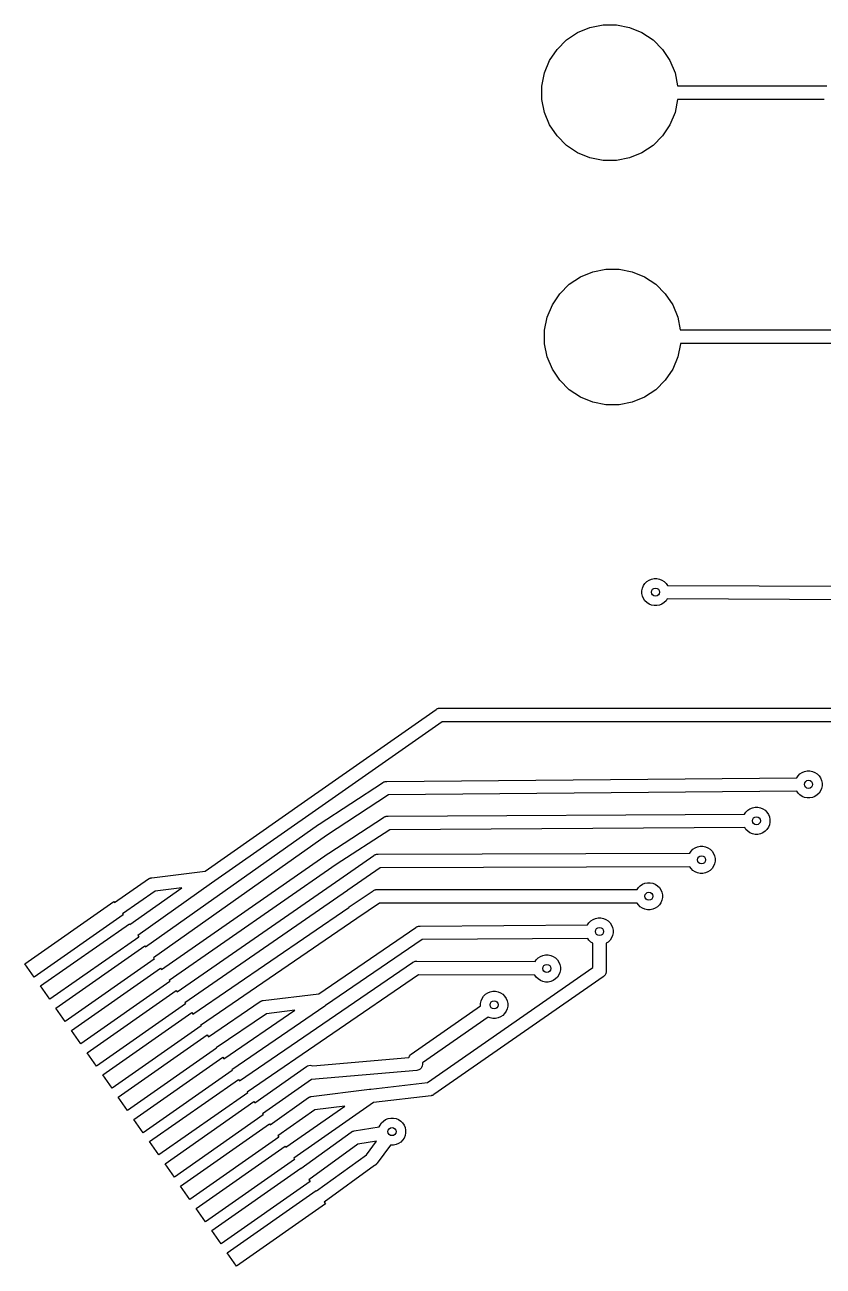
# Model space of a CAD drawing. Extents: x 3.53 to 7.52, y -4.86 to -3.59.
# Drawn here: x 3.53 to 4.109, y -4.863 to -3.963 of the extents above; entities that cross this region are included whole.
import ezdxf

# ---------------------------------------------------------------- set-up
doc = ezdxf.new("R2010")
doc.units = 0
doc.header["$MEASUREMENT"] = 0
doc.layers.add('BLACK', color=7, linetype='CONTINUOUS')

msp = doc.modelspace()

# ---------------------------------------------------------------- linework, layer by layer
at = {"layer": 'BLACK', "linetype": 'CONTINUOUS'}
for p, q in [((3.92257, -3.97359), (3.93063, -3.9682)), ((3.93063, -3.9682), (3.93958, -3.96449)), ((3.93958, -3.96449), (3.94909, -3.9626)), ((3.94909, -3.9626), (3.95878, -3.9626)), ((3.95878, -3.9626), (3.96829, -3.96449)), ((3.96829, -3.96449), (3.97725, -3.9682)), ((3.97725, -3.9682), (3.98531, -3.97359)), ((3.91571, -3.98044), (3.92257, -3.97359)), ((3.98531, -3.97359), (3.99216, -3.98044)), ((3.91033, -3.9885), (3.91571, -3.98044)), ((3.99216, -3.98044), (3.99755, -3.9885)), ((3.90662, -3.99746), (3.91033, -3.9885)), ((3.99755, -3.9885), (4.00126, -3.99746)), ((3.90472, -4.00696), (3.90662, -3.99746)), ((4.00126, -3.99746), (4.00313, -4.00689)), ((3.90472, -4.01666), (3.90472, -4.00696)), ((4.00313, -4.00689), (4.11118, -4.00689)), ((3.90662, -4.02617), (3.90472, -4.01666)), ((4.00313, -4.01673), (4.00126, -4.02617)), ((4.10938, -4.01673), (4.00313, -4.01673)), ((3.91033, -4.03512), (3.90662, -4.02617)), ((4.00126, -4.02617), (3.99755, -4.03512)), ((3.91571, -4.04318), (3.91033, -4.03512)), ((3.99755, -4.03512), (3.99216, -4.04318)), ((3.92257, -4.05004), (3.91571, -4.04318)), ((3.93063, -4.05542), (3.92257, -4.05004)), ((3.98531, -4.05004), (3.97725, -4.05542)), ((3.99216, -4.04318), (3.98531, -4.05004)), ((3.93958, -4.05913), (3.93063, -4.05542)), ((3.94909, -4.06102), (3.93958, -4.05913)), ((3.96829, -4.05913), (3.95878, -4.06102)), ((3.97725, -4.05542), (3.96829, -4.05913)), ((3.95878, -4.06102), (3.94909, -4.06102)), ((3.94155, -4.14166), (3.95106, -4.13976)), ((3.95106, -4.13976), (3.96075, -4.13976)), ((3.96075, -4.13976), (3.97026, -4.14166)), ((3.92453, -4.15075), (3.93259, -4.14536)), ((3.93259, -4.14536), (3.94155, -4.14166)), ((3.97026, -4.14166), (3.97922, -4.14536)), ((3.97922, -4.14536), (3.98728, -4.15075)), ((3.91229, -4.16567), (3.91768, -4.15761)), ((3.91768, -4.15761), (3.92453, -4.15075)), ((3.98728, -4.15075), (3.99413, -4.15761)), ((3.99413, -4.15761), (3.99952, -4.16567)), ((3.90858, -4.17462), (3.91229, -4.16567)), ((3.99952, -4.16567), (4.00323, -4.17462)), ((3.90669, -4.18413), (3.90858, -4.17462)), ((4.00323, -4.17462), (4.00504, -4.18373)), ((3.90669, -4.19382), (3.90669, -4.18413)), ((4.00504, -4.18373), (4.2472, -4.18373)), ((3.90858, -4.20333), (3.90669, -4.19382)), ((4.00512, -4.19382), (4.00323, -4.20333)), ((4.24585, -4.19357), (4.00512, -4.19357)), ((4.00512, -4.19357), (4.00512, -4.19382)), ((3.91229, -4.21229), (3.90858, -4.20333)), ((4.00323, -4.20333), (3.99952, -4.21229)), ((3.91768, -4.22035), (3.91229, -4.21229)), ((3.99952, -4.21229), (3.99413, -4.22035)), ((3.92453, -4.2272), (3.91768, -4.22035)), ((3.99413, -4.22035), (3.98728, -4.2272)), ((3.93259, -4.23259), (3.92453, -4.2272)), ((3.98728, -4.2272), (3.97922, -4.23259)), ((3.94155, -4.2363), (3.93259, -4.23259)), ((3.95106, -4.23819), (3.94155, -4.2363)), ((3.96075, -4.23819), (3.95106, -4.23819)), ((3.97026, -4.2363), (3.96075, -4.23819)), ((3.97922, -4.23259), (3.97026, -4.2363)), ((3.98081, -4.36629), (3.98242, -4.36522)), ((3.98242, -4.36522), (3.98421, -4.36447)), ((3.98421, -4.36447), (3.98612, -4.3641)), ((3.98612, -4.3641), (3.98805, -4.3641)), ((3.98805, -4.3641), (3.98996, -4.36447)), ((3.98996, -4.36447), (3.99175, -4.36522)), ((3.99175, -4.36522), (3.99336, -4.36629)), ((3.97724, -4.37297), (3.97762, -4.37107)), ((3.97724, -4.37491), (3.97724, -4.37297)), ((3.97762, -4.37107), (3.97836, -4.36928)), ((3.97836, -4.36928), (3.97944, -4.36766)), ((3.97944, -4.36766), (3.98081, -4.36629)), ((3.99336, -4.36629), (3.99473, -4.36766)), ((3.99473, -4.36766), (3.99566, -4.36906)), ((3.99566, -4.36906), (4.15435, -4.36987)), ((3.97762, -4.37681), (3.97724, -4.37491)), ((3.97836, -4.3786), (3.97762, -4.37681)), ((3.97944, -4.38021), (3.97836, -4.3786)), ((3.98081, -4.38158), (3.97944, -4.38021)), ((3.98242, -4.38266), (3.98081, -4.38158)), ((3.98421, -4.3834), (3.98242, -4.38266)), ((3.98612, -4.38378), (3.98421, -4.3834)), ((3.98996, -4.3834), (3.98805, -4.38378)), ((3.99175, -4.38266), (3.98996, -4.3834)), ((3.99336, -4.38158), (3.99175, -4.38266)), ((3.99473, -4.38021), (3.99336, -4.38158)), ((3.9956, -4.3789), (3.99473, -4.38021)), ((4.15572, -4.37972), (3.9956, -4.3789)), ((3.98805, -4.38378), (3.98612, -4.38378)), ((3.73258, -4.52586), (3.82796, -4.45907)), ((3.82796, -4.45907), (3.82819, -4.45888)), ((3.82819, -4.45888), (3.82857, -4.45868)), ((3.82857, -4.45868), (3.82895, -4.45847)), ((3.82895, -4.45847), (3.829, -4.45845)), ((3.829, -4.45845), (3.82905, -4.45842)), ((3.82905, -4.45842), (3.82946, -4.4583)), ((3.82946, -4.4583), (3.82987, -4.45816)), ((3.82987, -4.45816), (3.82992, -4.45816)), ((3.82992, -4.45816), (3.82997, -4.45814)), ((3.82997, -4.45814), (3.8304, -4.4581)), ((3.8304, -4.4581), (3.83083, -4.45805)), ((3.83083, -4.45805), (3.83113, -4.45807)), ((3.83113, -4.45807), (4.12365, -4.45807)), ((3.83249, -4.46791), (3.73822, -4.53392)), ((4.12501, -4.46791), (3.83249, -4.46791)), ((3.79237, -4.51122), (4.08943, -4.50854)), ((4.08943, -4.50854), (4.09039, -4.50711)), ((4.09039, -4.50711), (4.09176, -4.50574)), ((4.09176, -4.50574), (4.09337, -4.50466)), ((4.09337, -4.50466), (4.09516, -4.50392)), ((4.09516, -4.50392), (4.09706, -4.50354)), ((4.09706, -4.50354), (4.099, -4.50354)), ((4.099, -4.50354), (4.1009, -4.50392)), ((4.1009, -4.50392), (4.10269, -4.50466)), ((4.10269, -4.50466), (4.10431, -4.50574)), ((4.10431, -4.50574), (4.10568, -4.50711)), ((4.10568, -4.50711), (4.10675, -4.50872)), ((4.10675, -4.50872), (4.1075, -4.51051)), ((3.74325, -4.54215), (3.78919, -4.51218)), ((3.78919, -4.51218), (3.78934, -4.51206)), ((3.78934, -4.51206), (3.7896, -4.51192)), ((3.7896, -4.51192), (3.78964, -4.51189)), ((3.78964, -4.51189), (3.78981, -4.5118)), ((3.78981, -4.5118), (3.79019, -4.51159)), ((3.79019, -4.51159), (3.79024, -4.51158)), ((3.79024, -4.51158), (3.79028, -4.51155)), ((3.79028, -4.51155), (3.7907, -4.51143)), ((3.7907, -4.51143), (3.79112, -4.5113)), ((3.79112, -4.5113), (3.79117, -4.5113)), ((3.79117, -4.5113), (3.79121, -4.51128)), ((3.79121, -4.51128), (3.79165, -4.51124)), ((3.79165, -4.51124), (3.79184, -4.51122)), ((3.79184, -4.51122), (3.79189, -4.51122)), ((3.79189, -4.51122), (3.79218, -4.5112)), ((3.79218, -4.5112), (3.79237, -4.51122)), ((4.08953, -4.51838), (3.79361, -4.52105)), ((4.09039, -4.51966), (4.08953, -4.51838)), ((4.10675, -4.51805), (4.10568, -4.51966)), ((4.1075, -4.51626), (4.10675, -4.51805)), ((4.1075, -4.51051), (4.10787, -4.51242)), ((4.10787, -4.51436), (4.1075, -4.51626)), ((4.10787, -4.51242), (4.10787, -4.51436)), ((3.66056, -4.57628), (3.73258, -4.52586)), ((3.73258, -4.52586), (3.73258, -4.52586)), ((3.79361, -4.52105), (3.74858, -4.55043)), ((4.09176, -4.52103), (4.09039, -4.51966)), ((4.09337, -4.52211), (4.09176, -4.52103)), ((4.09516, -4.52285), (4.09337, -4.52211)), ((4.09706, -4.52323), (4.09516, -4.52285)), ((4.099, -4.52323), (4.09706, -4.52323)), ((4.1009, -4.52285), (4.099, -4.52323)), ((4.10269, -4.52211), (4.1009, -4.52285)), ((4.10431, -4.52103), (4.10269, -4.52211)), ((4.10568, -4.51966), (4.10431, -4.52103)), ((3.73822, -4.53392), (3.66523, -4.58503)), ((3.73822, -4.53392), (3.73822, -4.53392)), ((3.79107, -4.53675), (3.7915, -4.53662)), ((3.7915, -4.53662), (3.79192, -4.53649)), ((3.79192, -4.53649), (3.79196, -4.53649)), ((3.79196, -4.53649), (3.792, -4.53648)), ((3.792, -4.53648), (3.79245, -4.53644)), ((3.79245, -4.53644), (3.79264, -4.53642)), ((3.79264, -4.53642), (3.79269, -4.53642)), ((3.79269, -4.53642), (3.79297, -4.53639)), ((3.79297, -4.53639), (3.79317, -4.53642)), ((3.79317, -4.53642), (4.05165, -4.53489)), ((4.05165, -4.53489), (4.05259, -4.53349)), ((4.05259, -4.53349), (4.05396, -4.53212)), ((4.05396, -4.53212), (4.05557, -4.53104)), ((4.05557, -4.53104), (4.05737, -4.5303)), ((4.05737, -4.5303), (4.05927, -4.52992)), ((4.05927, -4.52992), (4.06121, -4.52992)), ((4.06121, -4.52992), (4.06311, -4.5303)), ((4.06311, -4.5303), (4.0649, -4.53104)), ((4.0649, -4.53104), (4.06651, -4.53212)), ((4.06651, -4.53212), (4.06788, -4.53349)), ((4.06788, -4.53349), (4.06896, -4.5351)), ((4.06896, -4.5351), (4.0697, -4.53689)), ((3.61741, -4.63117), (3.74285, -4.54242)), ((3.74285, -4.54242), (3.74292, -4.54237)), ((3.74292, -4.54237), (3.74304, -4.54229)), ((3.74304, -4.54229), (3.74317, -4.5422)), ((3.74317, -4.5422), (3.74325, -4.54215)), ((3.75025, -4.56327), (3.78999, -4.53737)), ((3.78999, -4.53737), (3.79014, -4.53724)), ((3.79014, -4.53724), (3.79039, -4.53711)), ((3.79039, -4.53711), (3.79043, -4.53708)), ((3.79043, -4.53708), (3.79061, -4.53699)), ((3.79061, -4.53699), (3.79099, -4.53678)), ((3.79099, -4.53678), (3.79104, -4.53677)), ((3.79104, -4.53677), (3.79107, -4.53675)), ((4.05172, -4.54474), (3.79439, -4.54625)), ((4.05259, -4.54604), (4.05172, -4.54474)), ((4.06896, -4.54443), (4.06788, -4.54604)), ((4.0697, -4.54263), (4.06896, -4.54443)), ((4.0697, -4.53689), (4.07008, -4.53879)), ((4.07008, -4.54073), (4.0697, -4.54263)), ((4.07008, -4.53879), (4.07008, -4.54073)), ((3.74858, -4.55043), (3.62305, -4.63923)), ((3.79439, -4.54625), (3.75555, -4.57156)), ((4.05396, -4.54741), (4.05259, -4.54604)), ((4.05557, -4.54849), (4.05396, -4.54741)), ((4.05737, -4.54923), (4.05557, -4.54849)), ((4.05927, -4.54961), (4.05737, -4.54923)), ((4.06121, -4.54961), (4.05927, -4.54961)), ((4.06311, -4.54923), (4.06121, -4.54961)), ((4.0649, -4.54849), (4.06311, -4.54923)), ((4.06651, -4.54741), (4.0649, -4.54849)), ((4.06788, -4.54604), (4.06651, -4.54741)), ((3.62889, -4.64757), (3.74985, -4.56354)), ((3.74985, -4.56354), (3.74991, -4.56349)), ((3.74991, -4.56349), (3.75005, -4.5634)), ((3.75005, -4.5634), (3.75019, -4.5633)), ((3.75019, -4.5633), (3.75025, -4.56327)), ((3.78601, -4.56398), (4.0119, -4.56322)), ((4.0119, -4.56322), (4.01283, -4.56184)), ((4.01283, -4.56184), (4.0142, -4.56047)), ((4.0142, -4.56047), (4.01581, -4.55939)), ((4.01581, -4.55939), (4.0176, -4.55865)), ((4.0176, -4.55865), (4.0195, -4.55827)), ((4.0195, -4.55827), (4.02144, -4.55827)), ((4.02144, -4.55827), (4.02334, -4.55865)), ((4.02334, -4.55865), (4.02513, -4.55939)), ((4.02513, -4.55939), (4.02675, -4.56047)), ((4.02675, -4.56047), (4.02812, -4.56184)), ((4.02812, -4.56184), (4.02919, -4.56345)), ((4.02919, -4.56345), (4.02994, -4.56524)), ((3.75555, -4.57156), (3.63454, -4.65564)), ((3.75834, -4.58207), (3.78285, -4.56498)), ((3.78285, -4.56498), (3.78307, -4.5648)), ((3.78307, -4.5648), (3.78346, -4.56458)), ((3.78346, -4.56458), (3.78384, -4.56437)), ((3.78384, -4.56437), (3.78388, -4.56436)), ((3.78388, -4.56436), (3.78392, -4.56434)), ((3.78392, -4.56434), (3.78434, -4.56421)), ((3.78434, -4.56421), (3.78476, -4.56407)), ((3.78476, -4.56407), (3.78481, -4.56406)), ((3.78481, -4.56406), (3.78485, -4.56405)), ((3.78485, -4.56405), (3.78529, -4.56401)), ((3.78529, -4.56401), (3.78573, -4.56395)), ((3.78573, -4.56395), (3.78601, -4.56398)), ((4.02994, -4.57098), (4.02919, -4.57277)), ((4.02994, -4.56524), (4.03031, -4.56714)), ((4.03031, -4.56908), (4.02994, -4.57098)), ((4.03031, -4.56714), (4.03031, -4.56908)), ((3.6196, -4.58197), (3.61998, -4.5817)), ((3.61998, -4.5817), (3.62021, -4.5816)), ((3.62021, -4.5816), (3.62044, -4.58147)), ((3.62044, -4.58147), (3.62065, -4.5814)), ((3.62065, -4.5814), (3.62086, -4.58131)), ((3.62086, -4.58131), (3.62111, -4.58125)), ((3.62111, -4.58125), (3.62136, -4.58117)), ((3.62136, -4.58117), (3.62182, -4.58112)), ((3.62182, -4.58112), (3.66056, -4.57628)), ((3.78738, -4.57381), (3.76415, -4.59002)), ((4.01194, -4.57306), (3.78738, -4.57381)), ((4.01283, -4.57438), (4.01194, -4.57306)), ((4.0142, -4.57576), (4.01283, -4.57438)), ((4.01581, -4.57683), (4.0142, -4.57576)), ((4.0176, -4.57757), (4.01581, -4.57683)), ((4.0195, -4.57795), (4.0176, -4.57757)), ((4.02144, -4.57795), (4.0195, -4.57795)), ((4.02334, -4.57757), (4.02144, -4.57795)), ((4.02513, -4.57683), (4.02334, -4.57757)), ((4.02675, -4.57576), (4.02513, -4.57683)), ((4.02812, -4.57438), (4.02675, -4.57576)), ((4.02919, -4.57277), (4.02812, -4.57438)), ((3.59498, -4.59914), (3.6196, -4.58197)), ((3.60607, -4.61498), (3.64361, -4.58832)), ((3.66523, -4.58503), (3.61172, -4.62305)), ((3.64361, -4.58832), (3.62424, -4.59073)), ((3.64023, -4.66377), (3.75834, -4.58207)), ((3.76376, -4.5903), (3.64587, -4.67183)), ((3.76395, -4.59016), (3.76376, -4.59029)), ((3.76376, -4.59029), (3.76376, -4.5903)), ((3.76414, -4.59003), (3.76395, -4.59016)), ((3.76415, -4.59002), (3.76414, -4.59003)), ((3.7651, -4.60229), (3.78249, -4.59054)), ((3.78249, -4.59054), (3.78269, -4.59038)), ((3.78269, -4.59038), (3.7831, -4.59015)), ((3.7831, -4.59015), (3.78352, -4.58993)), ((3.78352, -4.58993), (3.78353, -4.58993)), ((3.78353, -4.58993), (3.78354, -4.58992)), ((3.78354, -4.58992), (3.78399, -4.58978)), ((3.78399, -4.58978), (3.78444, -4.58964)), ((3.78444, -4.58964), (3.78446, -4.58964)), ((3.78446, -4.58964), (3.78447, -4.58964)), ((3.78447, -4.58964), (3.78494, -4.58959)), ((3.78494, -4.58959), (3.78541, -4.58954)), ((3.78541, -4.58954), (3.78566, -4.58957)), ((3.78566, -4.58957), (3.97373, -4.58957)), ((3.97373, -4.58957), (3.97464, -4.58821)), ((3.97464, -4.58821), (3.97601, -4.58684)), ((3.97601, -4.58684), (3.97762, -4.58577)), ((3.97762, -4.58577), (3.97941, -4.58502)), ((3.97941, -4.58502), (3.98131, -4.58465)), ((3.98131, -4.58465), (3.98325, -4.58465)), ((3.98325, -4.58465), (3.98515, -4.58502)), ((3.98515, -4.58502), (3.98695, -4.58577)), ((3.98695, -4.58577), (3.98856, -4.58684)), ((3.98856, -4.58684), (3.98993, -4.58821)), ((3.98993, -4.58821), (3.99101, -4.58983)), ((3.99101, -4.58983), (3.99175, -4.59162)), ((3.52987, -4.64344), (3.59437, -4.59827)), ((3.59437, -4.59827), (3.59498, -4.59914)), ((3.62424, -4.59073), (3.60062, -4.6072)), ((3.78694, -4.59941), (3.77044, -4.61056)), ((3.97373, -4.59941), (3.78694, -4.59941)), ((3.97464, -4.60076), (3.97373, -4.59941)), ((3.99101, -4.59915), (3.98993, -4.60076)), ((3.99175, -4.59736), (3.99101, -4.59915)), ((3.99175, -4.59162), (3.99213, -4.59352)), ((3.99213, -4.59546), (3.99175, -4.59736)), ((3.99213, -4.59352), (3.99213, -4.59546)), ((3.60115, -4.60795), (3.53665, -4.65311)), ((3.60062, -4.6072), (3.60115, -4.60795)), ((3.65162, -4.68003), (3.7647, -4.60256)), ((3.7647, -4.60256), (3.76472, -4.60255)), ((3.76472, -4.60255), (3.7649, -4.60242)), ((3.7649, -4.60242), (3.76509, -4.60229)), ((3.76509, -4.60229), (3.7651, -4.60229)), ((3.97601, -4.60213), (3.97464, -4.60076)), ((3.97762, -4.60321), (3.97601, -4.60213)), ((3.97941, -4.60395), (3.97762, -4.60321)), ((3.98131, -4.60433), (3.97941, -4.60395)), ((3.98325, -4.60433), (3.98131, -4.60433)), ((3.98515, -4.60395), (3.98325, -4.60433)), ((3.98695, -4.60321), (3.98515, -4.60395)), ((3.98856, -4.60213), (3.98695, -4.60321)), ((3.98993, -4.60076), (3.98856, -4.60213)), ((3.54116, -4.65956), (3.60566, -4.6144)), ((3.60566, -4.6144), (3.60607, -4.61498)), ((3.77044, -4.61056), (3.65727, -4.6881)), ((3.74312, -4.66515), (3.81334, -4.6171)), ((3.81334, -4.6171), (3.81353, -4.61694)), ((3.81353, -4.61694), (3.81395, -4.61671)), ((3.81395, -4.61671), (3.81436, -4.61648)), ((3.81436, -4.61648), (3.81437, -4.61648)), ((3.81437, -4.61648), (3.81438, -4.61648)), ((3.81438, -4.61648), (3.81483, -4.61634)), ((3.81483, -4.61634), (3.81529, -4.61619)), ((3.81529, -4.61619), (3.8153, -4.61619)), ((3.8153, -4.61619), (3.81531, -4.61619)), ((3.81531, -4.61619), (3.81578, -4.61614)), ((3.81578, -4.61614), (3.81625, -4.61609)), ((3.81625, -4.61609), (3.8165, -4.61611)), ((3.8165, -4.61611), (3.93787, -4.61522)), ((3.93787, -4.61522), (3.93881, -4.6138)), ((3.93881, -4.6138), (3.94018, -4.61243)), ((3.94018, -4.61243), (3.94179, -4.61136)), ((3.94179, -4.61136), (3.94359, -4.61061)), ((3.94359, -4.61061), (3.94549, -4.61024)), ((3.94549, -4.61024), (3.94743, -4.61024)), ((3.94743, -4.61024), (3.94933, -4.61061)), ((3.94933, -4.61061), (3.95112, -4.61136)), ((3.95112, -4.61136), (3.95273, -4.61243)), ((3.95273, -4.61243), (3.9541, -4.6138)), ((3.9541, -4.6138), (3.95518, -4.61542)), ((3.95518, -4.61542), (3.95592, -4.61721)), ((3.95592, -4.61721), (3.9563, -4.61911)), ((3.61244, -4.62407), (3.54794, -4.66924)), ((3.61172, -4.62305), (3.61244, -4.62407)), ((3.81785, -4.62594), (3.74789, -4.67381)), ((3.93795, -4.62506), (3.81785, -4.62594)), ((3.93881, -4.62635), (3.93795, -4.62506)), ((3.94018, -4.62772), (3.93881, -4.62635)), ((3.9541, -4.62635), (3.95273, -4.62772)), ((3.95518, -4.62474), (3.9541, -4.62635)), ((3.95592, -4.62295), (3.95518, -4.62474)), ((3.9563, -4.62105), (3.95592, -4.62295)), ((3.9563, -4.61911), (3.9563, -4.62105)), ((3.55245, -4.67569), (3.61695, -4.63052)), ((3.61695, -4.63052), (3.61741, -4.63117)), ((3.94154, -4.62863), (3.94018, -4.62772)), ((3.94154, -4.64625), (3.94154, -4.62863)), ((3.95273, -4.62772), (3.95138, -4.62863)), ((3.95138, -4.62863), (3.95138, -4.64853)), ((3.53665, -4.65311), (3.52987, -4.64344)), ((3.62373, -4.6402), (3.55923, -4.68536)), ((3.62305, -4.63923), (3.62373, -4.6402)), ((3.6855, -4.72842), (3.81089, -4.64257)), ((3.81089, -4.64257), (3.8111, -4.64239)), ((3.8111, -4.64239), (3.8115, -4.64218)), ((3.8115, -4.64218), (3.81189, -4.64196)), ((3.81189, -4.64196), (3.81193, -4.64195)), ((3.81193, -4.64195), (3.81196, -4.64194)), ((3.81196, -4.64194), (3.81239, -4.64181)), ((3.81239, -4.64181), (3.81282, -4.64167)), ((3.81282, -4.64167), (3.81285, -4.64167)), ((3.81285, -4.64167), (3.81289, -4.64166)), ((3.81289, -4.64166), (3.81333, -4.64162)), ((3.81333, -4.64162), (3.81378, -4.64157)), ((3.81378, -4.64157), (3.81406, -4.64159)), ((3.81406, -4.64159), (3.89974, -4.6419)), ((3.89974, -4.6419), (3.90062, -4.64058)), ((3.90062, -4.64058), (3.90199, -4.63921)), ((3.90199, -4.63921), (3.90361, -4.63813)), ((3.90361, -4.63813), (3.9054, -4.63739)), ((3.9054, -4.63739), (3.9073, -4.63701)), ((3.9073, -4.63701), (3.90924, -4.63701)), ((3.90924, -4.63701), (3.91114, -4.63739)), ((3.91114, -4.63739), (3.91293, -4.63813)), ((3.91293, -4.63813), (3.91454, -4.63921)), ((3.91454, -4.63921), (3.91591, -4.64058)), ((3.91591, -4.64058), (3.91699, -4.64219)), ((3.91699, -4.64219), (3.91773, -4.64398)), ((3.91773, -4.64398), (3.91811, -4.64588)), ((3.56374, -4.69181), (3.62824, -4.64665)), ((3.62824, -4.64665), (3.62889, -4.64757)), ((3.81535, -4.65144), (3.69114, -4.73648)), ((3.8997, -4.65174), (3.81535, -4.65144)), ((3.82182, -4.72951), (3.94154, -4.64625)), ((3.94903, -4.65302), (3.8264, -4.73831)), ((3.90062, -4.65312), (3.8997, -4.65174)), ((3.90199, -4.6545), (3.90062, -4.65312)), ((3.91591, -4.65312), (3.91454, -4.6545)), ((3.91699, -4.65151), (3.91591, -4.65312)), ((3.91773, -4.64972), (3.91699, -4.65151)), ((3.91811, -4.64782), (3.91773, -4.64972)), ((3.91811, -4.64588), (3.91811, -4.64782)), ((3.9492, -4.65293), (3.94903, -4.65302)), ((3.94943, -4.65275), (3.9492, -4.65293)), ((3.94946, -4.65272), (3.94943, -4.65275)), ((3.94962, -4.65259), (3.94946, -4.65272)), ((3.94995, -4.65232), (3.94962, -4.65259)), ((3.94998, -4.65228), (3.94995, -4.65232)), ((3.95002, -4.65225), (3.94998, -4.65228)), ((3.95029, -4.65191), (3.95002, -4.65225)), ((3.95057, -4.65157), (3.95029, -4.65191)), ((3.95059, -4.65153), (3.95057, -4.65157)), ((3.95062, -4.65149), (3.95059, -4.65153)), ((3.95082, -4.6511), (3.95062, -4.65149)), ((3.95103, -4.65071), (3.95082, -4.6511)), ((3.95104, -4.65067), (3.95103, -4.65071)), ((3.95106, -4.65063), (3.95104, -4.65067)), ((3.95118, -4.65021), (3.95106, -4.65063)), ((3.95131, -4.64978), (3.95118, -4.65021)), ((3.95132, -4.64969), (3.95131, -4.64974)), ((3.95131, -4.64974), (3.95131, -4.64978)), ((3.95136, -4.64926), (3.95132, -4.64969)), ((3.95138, -4.64906), (3.95136, -4.64926)), ((3.95138, -4.64853), (3.9514, -4.64873)), ((3.9514, -4.64873), (3.95138, -4.64901)), ((3.95138, -4.64901), (3.95138, -4.64906)), ((3.54794, -4.66924), (3.54116, -4.65956)), ((3.63502, -4.65632), (3.57052, -4.70149)), ((3.63454, -4.65564), (3.63502, -4.65632)), ((3.90361, -4.65557), (3.90199, -4.6545)), ((3.9054, -4.65631), (3.90361, -4.65557)), ((3.9073, -4.65669), (3.9054, -4.65631)), ((3.90924, -4.65669), (3.9073, -4.65669)), ((3.91114, -4.65631), (3.90924, -4.65669)), ((3.91293, -4.65557), (3.91114, -4.65631)), ((3.91454, -4.6545), (3.91293, -4.65557)), ((3.57503, -4.70794), (3.63953, -4.66277)), ((3.63953, -4.66277), (3.64023, -4.66377)), ((3.66302, -4.69632), (3.70052, -4.67091)), ((3.70052, -4.67091), (3.70088, -4.67065)), ((3.70088, -4.67065), (3.70114, -4.67054)), ((3.70114, -4.67054), (3.70139, -4.6704)), ((3.70139, -4.6704), (3.70159, -4.67034)), ((3.70159, -4.67034), (3.70177, -4.67026)), ((3.70177, -4.67026), (3.70205, -4.6702)), ((3.70205, -4.6702), (3.70232, -4.67012)), ((3.70232, -4.67012), (3.70276, -4.67007)), ((3.70276, -4.67007), (3.74312, -4.66515)), ((3.86024, -4.67226), (3.86061, -4.67036)), ((3.86061, -4.67036), (3.86136, -4.66857)), ((3.86136, -4.66857), (3.86243, -4.66695)), ((3.86243, -4.66695), (3.8638, -4.66558)), ((3.8638, -4.66558), (3.86542, -4.66451)), ((3.86542, -4.66451), (3.86721, -4.66376)), ((3.86721, -4.66376), (3.86911, -4.66339)), ((3.86911, -4.66339), (3.87105, -4.66339)), ((3.87105, -4.66339), (3.87295, -4.66376)), ((3.87295, -4.66376), (3.87474, -4.66451)), ((3.87474, -4.66451), (3.87635, -4.66558)), ((3.87635, -4.66558), (3.87772, -4.66695)), ((3.87772, -4.66695), (3.8788, -4.66857)), ((3.8788, -4.66857), (3.87954, -4.67036)), ((3.87954, -4.67036), (3.87992, -4.67226)), ((3.55923, -4.68536), (3.55245, -4.67569)), ((3.64631, -4.67245), (3.58181, -4.71761)), ((3.58632, -4.72406), (3.65083, -4.6789)), ((3.64587, -4.67183), (3.64631, -4.67245)), ((3.65083, -4.6789), (3.65162, -4.68003)), ((3.70509, -4.6797), (3.66867, -4.70438)), ((3.67421, -4.7123), (3.72549, -4.67721)), ((3.74732, -4.67421), (3.67986, -4.72036)), ((3.72549, -4.67721), (3.70509, -4.6797)), ((3.74734, -4.67419), (3.74732, -4.67421)), ((3.74771, -4.67393), (3.74734, -4.67419)), ((3.74789, -4.67381), (3.74771, -4.67393)), ((3.74789, -4.67381), (3.74789, -4.67381)), ((3.80997, -4.7091), (3.86024, -4.6739)), ((3.86024, -4.6739), (3.86024, -4.67226)), ((3.87772, -4.6795), (3.87635, -4.68087)), ((3.8788, -4.67789), (3.87772, -4.6795)), ((3.87954, -4.6761), (3.8788, -4.67789)), ((3.87992, -4.6742), (3.87954, -4.6761)), ((3.87992, -4.67226), (3.87992, -4.6742)), ((3.6576, -4.68857), (3.5931, -4.73374)), ((3.65727, -4.6881), (3.6576, -4.68857)), ((3.86572, -4.68208), (3.8182, -4.71535)), ((3.86721, -4.68269), (3.86572, -4.68208)), ((3.86911, -4.68307), (3.86721, -4.68269)), ((3.87105, -4.68307), (3.86911, -4.68307)), ((3.87295, -4.68269), (3.87105, -4.68307)), ((3.87474, -4.68195), (3.87295, -4.68269)), ((3.87635, -4.68087), (3.87474, -4.68195)), ((3.57052, -4.70149), (3.56374, -4.69181)), ((3.59762, -4.74019), (3.66212, -4.69502)), ((3.66212, -4.69502), (3.66302, -4.69632)), ((3.66889, -4.7047), (3.60439, -4.74986)), ((3.66867, -4.70438), (3.66889, -4.7047)), ((3.58181, -4.71761), (3.57503, -4.70794)), ((3.60891, -4.75631), (3.67341, -4.71115)), ((3.67341, -4.71115), (3.67421, -4.7123)), ((3.73872, -4.71751), (3.80832, -4.71142)), ((3.80832, -4.71142), (3.80838, -4.7112)), ((3.80838, -4.7112), (3.80882, -4.71034)), ((3.80882, -4.71034), (3.80942, -4.70957)), ((3.80942, -4.70957), (3.80997, -4.7091)), ((3.81822, -4.71647), (3.81802, -4.71741)), ((3.8182, -4.71535), (3.81823, -4.7155)), ((3.81823, -4.7155), (3.81822, -4.71647)), ((3.5931, -4.73374), (3.58632, -4.72406)), ((3.68018, -4.72082), (3.61568, -4.76599)), ((3.67986, -4.72036), (3.68018, -4.72082)), ((3.69655, -4.7442), (3.73415, -4.71788)), ((3.73415, -4.71788), (3.73479, -4.71752)), ((3.73479, -4.71752), (3.73571, -4.71722)), ((3.73571, -4.71722), (3.73667, -4.7171)), ((3.73667, -4.7171), (3.73764, -4.71718)), ((3.81398, -4.72081), (3.73758, -4.72749)), ((3.73764, -4.71718), (3.73857, -4.71744)), ((3.73857, -4.71744), (3.73872, -4.71751)), ((3.81469, -4.72068), (3.81398, -4.72081)), ((3.81559, -4.72031), (3.81469, -4.72068)), ((3.8164, -4.71978), (3.81559, -4.72031)), ((3.81709, -4.71911), (3.8164, -4.71978)), ((3.81764, -4.71831), (3.81709, -4.71911)), ((3.81802, -4.71741), (3.81764, -4.71831)), ((3.6202, -4.77244), (3.6847, -4.72727)), ((3.6847, -4.72727), (3.6855, -4.72842)), ((3.73758, -4.72749), (3.7022, -4.75227)), ((3.73741, -4.73977), (3.77976, -4.73446)), ((3.77976, -4.73446), (3.77977, -4.73446)), ((3.77977, -4.73446), (3.78002, -4.73443)), ((3.78002, -4.73443), (3.78003, -4.73442)), ((3.78003, -4.73442), (3.78025, -4.7344)), ((3.78025, -4.7344), (3.78047, -4.73437)), ((3.78047, -4.73437), (3.78048, -4.73437)), ((3.78048, -4.73437), (3.78073, -4.73434)), ((3.78073, -4.73434), (3.78074, -4.73434)), ((3.78074, -4.73434), (3.82182, -4.72951)), ((3.60439, -4.74986), (3.59762, -4.74019)), ((3.69147, -4.73695), (3.62697, -4.78211)), ((3.63149, -4.78856), (3.69599, -4.7434)), ((3.69114, -4.73648), (3.69147, -4.73695)), ((3.69599, -4.7434), (3.69655, -4.7442)), ((3.70774, -4.76018), (3.73562, -4.74046)), ((3.73562, -4.74046), (3.73581, -4.74032)), ((3.73562, -4.74046), (3.73562, -4.74046)), ((3.73581, -4.74032), (3.73604, -4.74022)), ((3.73604, -4.74022), (3.73625, -4.7401)), ((3.73625, -4.7401), (3.73648, -4.74003)), ((3.73648, -4.74003), (3.7367, -4.73993)), ((3.7367, -4.73993), (3.73694, -4.73987)), ((3.73694, -4.73987), (3.73717, -4.7398)), ((3.73717, -4.7398), (3.73741, -4.73977)), ((3.73741, -4.73977), (3.73741, -4.73977)), ((3.82444, -4.73911), (3.78265, -4.74403)), ((3.82468, -4.73908), (3.82444, -4.73911)), ((3.82444, -4.73911), (3.82444, -4.73911)), ((3.82491, -4.73901), (3.82468, -4.73908)), ((3.82515, -4.73896), (3.82491, -4.73901)), ((3.82537, -4.73886), (3.82515, -4.73896)), ((3.8256, -4.73878), (3.82537, -4.73886)), ((3.82581, -4.73867), (3.8256, -4.73878)), ((3.82604, -4.73857), (3.82581, -4.73867)), ((3.8264, -4.73831), (3.82604, -4.73857)), ((3.7022, -4.75227), (3.70276, -4.75307)), ((3.74009, -4.74935), (3.71338, -4.76824)), ((3.71914, -4.77646), (3.76175, -4.74663)), ((3.78265, -4.74403), (3.72478, -4.78452)), ((3.76175, -4.74663), (3.74009, -4.74935)), ((3.61568, -4.76599), (3.60891, -4.75631)), ((3.70276, -4.75307), (3.63826, -4.79824)), ((3.64278, -4.80469), (3.70728, -4.75952)), ((3.70728, -4.75952), (3.70774, -4.76018)), ((3.76855, -4.7647), (3.78686, -4.76168)), ((3.78686, -4.76168), (3.78736, -4.76049)), ((3.78736, -4.76049), (3.78843, -4.75888)), ((3.78843, -4.75888), (3.7898, -4.75751)), ((3.7898, -4.75751), (3.79142, -4.75643)), ((3.79142, -4.75643), (3.79321, -4.75569)), ((3.79321, -4.75569), (3.79511, -4.75531)), ((3.79511, -4.75531), (3.79705, -4.75531)), ((3.79705, -4.75531), (3.79895, -4.75569)), ((3.79895, -4.75569), (3.80074, -4.75643)), ((3.80074, -4.75643), (3.80235, -4.75751)), ((3.80235, -4.75751), (3.80372, -4.75888)), ((3.80372, -4.75888), (3.8048, -4.76049)), ((3.8048, -4.76049), (3.80554, -4.76228)), ((3.71405, -4.7692), (3.64955, -4.81436)), ((3.71338, -4.76824), (3.71405, -4.7692)), ((3.73003, -4.79201), (3.76635, -4.76562)), ((3.76635, -4.76562), (3.76668, -4.76537)), ((3.76668, -4.76537), (3.76696, -4.76523)), ((3.76696, -4.76523), (3.76722, -4.76508)), ((3.76722, -4.76508), (3.76739, -4.76502)), ((3.76739, -4.76502), (3.76755, -4.76494)), ((3.76755, -4.76494), (3.76785, -4.76486)), ((3.76785, -4.76486), (3.76814, -4.76476)), ((3.76814, -4.76476), (3.76855, -4.7647)), ((3.8048, -4.76981), (3.80372, -4.77143)), ((3.80554, -4.76802), (3.8048, -4.76981)), ((3.80554, -4.76228), (3.80592, -4.76418)), ((3.80592, -4.76612), (3.80554, -4.76802)), ((3.80592, -4.76418), (3.80592, -4.76612)), ((3.62697, -4.78211), (3.6202, -4.77244)), ((3.65407, -4.82081), (3.71857, -4.77565)), ((3.71857, -4.77565), (3.71914, -4.77646)), ((3.77124, -4.77423), (3.73568, -4.80008)), ((3.78489, -4.77199), (3.77124, -4.77423)), ((3.77746, -4.782), (3.78489, -4.77199)), ((3.79493, -4.77496), (3.78519, -4.7881)), ((3.79511, -4.775), (3.79493, -4.77496)), ((3.79705, -4.775), (3.79511, -4.775)), ((3.79895, -4.77462), (3.79705, -4.775)), ((3.80074, -4.77387), (3.79895, -4.77462)), ((3.80235, -4.7728), (3.80074, -4.77387)), ((3.80372, -4.77143), (3.80235, -4.7728)), ((3.63826, -4.79824), (3.63149, -4.78856)), ((3.72534, -4.78532), (3.66084, -4.83049)), ((3.72478, -4.78452), (3.72534, -4.78532)), ((3.74135, -4.80818), (3.77746, -4.782)), ((3.78476, -4.78869), (3.78459, -4.7889)), ((3.78477, -4.78867), (3.78476, -4.78869)), ((3.7849, -4.7885), (3.78477, -4.78867)), ((3.78518, -4.78813), (3.7849, -4.7885)), ((3.78519, -4.7881), (3.78518, -4.78813)), ((3.66536, -4.83694), (3.72986, -4.79177)), ((3.72986, -4.79177), (3.73003, -4.79201)), ((3.78348, -4.78979), (3.74699, -4.81624)), ((3.78351, -4.78978), (3.78348, -4.78979)), ((3.78387, -4.78951), (3.78351, -4.78978)), ((3.78405, -4.78938), (3.78387, -4.78951)), ((3.78407, -4.78937), (3.78405, -4.78938)), ((3.78429, -4.7892), (3.78407, -4.78937)), ((3.78443, -4.78905), (3.78429, -4.7892)), ((3.78459, -4.7889), (3.78443, -4.78905)), ((3.64955, -4.81436), (3.64278, -4.80469)), ((3.73664, -4.80145), (3.67214, -4.84661)), ((3.73568, -4.80008), (3.73664, -4.80145)), ((3.67665, -4.85306), (3.74115, -4.8079)), ((3.74115, -4.8079), (3.74135, -4.80818)), ((3.66084, -4.83049), (3.65407, -4.82081)), ((3.74793, -4.81757), (3.68343, -4.86274)), ((3.74699, -4.81624), (3.74793, -4.81757)), ((3.67214, -4.84661), (3.66536, -4.83694)), ((3.68343, -4.86274), (3.67665, -4.85306))]:
    msp.add_line(p, q, dxfattribs=at)
at = {"layer": 'BLACK'}
for centre in [(3.98708, -4.37394), (4.09803, -4.51339), (4.06024, -4.53976), (4.02047, -4.56811), (3.98228, -4.59449), (3.94646, -4.62008), (3.90827, -4.64685), (3.87008, -4.67323), (3.79608, -4.76515)]:
    msp.add_circle(centre, 0.00295, dxfattribs=at)

doc.saveas('drawing.dxf')
